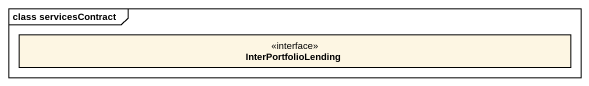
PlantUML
@startuml
mainframe class servicesContract
hide circle
hide empty members
interface InterPortfolioLending
@enduml
